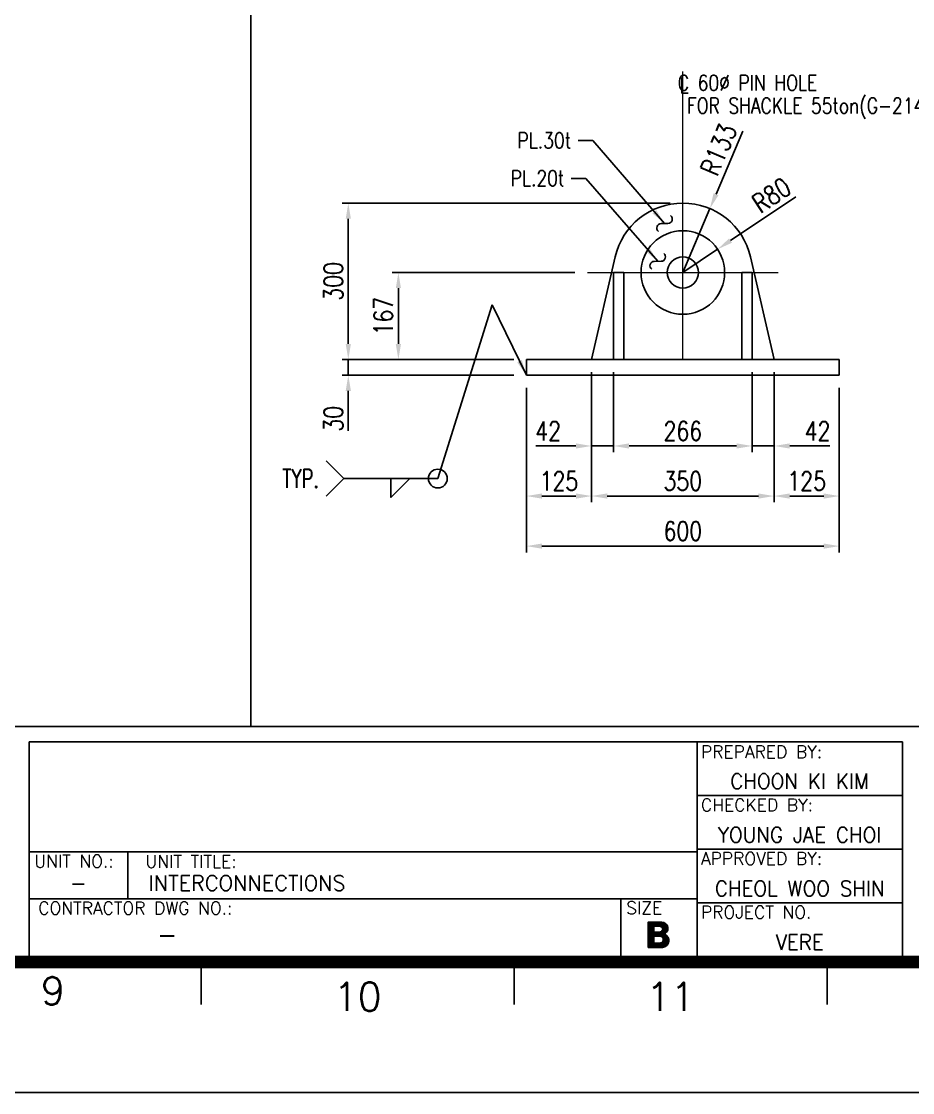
# Model space of a CAD drawing. Header units: metres. Extents: x 322890 to 423810, y -139616 to -68336.
# Drawn here: x 375910 to 392994, y -139616 to -119083 of the extents above; entities that cross this region are included whole.
import ezdxf
from ezdxf.enums import TextEntityAlignment as Align

# ---------------------------------------------------------------- set-up
doc = ezdxf.new("R2010")
doc.units = ezdxf.units.M
doc.header["$LTSCALE"] = 1200
doc.linetypes.add('ACAD_ISO04W100', pattern=[30, 24, -3, 0, -3])
doc.layers.get('0').update_dxf_attribs({"color": 9})
for name, color, linetype in [('CO', 7, 'Continuous'), ('DIM', 2, 'Continuous'), ('ETBLKA', 7, 'Continuous'), ('TE', 3, 'Continuous'), ('TEXT', 7, 'Continuous')]:
    doc.layers.add(name, color=color, linetype=linetype)
doc.layers.add('ose', color=50, linetype='ACAD_ISO04W100', lineweight=15)
doc.styles.add('ROMANS', font='romans.shx', dxfattribs={"width": 0.8, "height": 360, "bigfont": 'ghs.shx'})
doc.styles.add('romans1', font='ROMANS.SHX', dxfattribs={"width": 0.8, "height": 360})
doc.dimstyles.new('romans1', dxfattribs={"dimscale": 125, "dimtxt": 3, "dimasz": 2.5, "dimexe": 1, "dimexo": 1, "dimgap": 1, "dimtad": 0, "dimdec": 0, "dimtxsty": 'ROMANS', "dimcen": 2.5, "dimclrd": 2, "dimclre": 2, "dimclrt": 3, "dimazin": 0, "dimtfac": 1, "dimtmove": 0, "dimatfit": 3, "dimfxl": 0, "dimtvp": 1, "dimarcsym": 0})
doc.dimstyles.new('romans1$0', dxfattribs={"dimscale": 150, "dimtxt": 3, "dimasz": 2.5, "dimexe": 1, "dimexo": 2, "dimgap": 1, "dimtad": 0, "dimdec": 0, "dimtxsty": 'ROMANS', "dimcen": 2.5, "dimclrd": 2, "dimclre": 2, "dimclrt": 3, "dimazin": 0, "dimtfac": 1, "dimtdec": 0, "dimtmove": 0, "dimatfit": 3, "dimfxl": 0, "dimtvp": 0.85, "dimarcsym": 0})

# ---------------------------------------------------------------- blocks, each defined once
blk = doc.blocks.new('Offshore_HEC')
at = {"lineweight": 25}
for p, q in [((21.75, 58.46), (819.32, 58.46)), ((443.07, 56.02), (549.78, 56.02)), ((443.07, 21.75), (443.07, 56.02)), ((549.78, 56.02), (549.78, 21.75)), ((582.57, 56.02), (549.78, 56.02)), ((582.57, 21.75), (582.57, 56.02)), ((582.51, 47.45), (549.78, 47.45)), ((549.78, 38.44), (443.07, 38.44)), ((458.81, 38.44), (458.81, 30.94)), ((582.57, 38.88), (549.78, 38.88)), ((549.78, 30.94), (443.07, 30.94)), ((537.61, 30.94), (537.61, 21.75)), ((582.57, 30.32), (549.78, 30.32)), ((542.09, 23.18), (542.09, 27.24)), ((542.2, 23.18), (542.2, 27.24)), ((542.31, 23.18), (542.31, 27.24)), ((542.42, 23.18), (542.42, 27.24)), ((542.53, 23.18), (542.53, 27.24)), ((542.64, 23.18), (542.64, 27.24)), ((542.75, 23.18), (542.75, 27.24)), ((542.87, 26.57), (542.87, 27.24)), ((542.87, 26.57), (542.87, 27.24)), ((542.98, 26.57), (542.98, 27.24)), ((542.98, 26.57), (542.98, 27.24)), ((543.09, 26.57), (543.09, 27.24)), ((543.09, 26.57), (543.09, 27.24)), ((543.2, 26.57), (543.2, 27.24)), ((543.2, 26.57), (543.2, 27.24)), ((543.31, 26.57), (543.31, 27.24)), ((543.31, 26.57), (543.31, 27.24)), ((543.42, 26.57), (543.42, 27.24)), ((543.42, 26.57), (543.42, 27.24)), ((543.53, 26.57), (543.53, 27.24)), ((543.53, 26.57), (543.53, 27.24)), ((543.64, 26.57), (543.64, 27.24)), ((543.64, 26.57), (543.64, 27.24)), ((543.75, 26.57), (543.75, 27.24)), ((543.75, 26.57), (543.75, 27.24)), ((543.86, 26.55), (543.86, 27.24)), ((543.86, 26.57), (543.86, 27.24)), ((543.97, 26.51), (543.97, 27.24)), ((543.97, 26.57), (543.97, 27.24)), ((543.97, 24.95), (543.97, 25.69)), ((544.08, 26.45), (544.08, 27.24)), ((544.08, 26.57), (544.08, 27.24)), ((544.08, 24.9), (544.08, 25.73)), ((544.2, 26.57), (544.2, 27.24)), ((544.2, 26.35), (544.2, 27.22)), ((544.2, 24.83), (544.2, 25.86)), ((544.31, 24.7), (544.31, 27.19)), ((544.42, 23.25), (544.42, 27.16)), ((544.53, 25.37), (544.53, 27.12)), ((544.64, 25.43), (544.64, 27.04)), ((544.75, 25.49), (544.75, 26.97)), ((544.86, 25.57), (544.86, 26.88)), ((544.97, 25.73), (544.97, 26.76)), ((545.08, 25.91), (545.08, 26.5)), ((542.87, 25.01), (542.87, 25.64)), ((542.87, 25.01), (542.87, 25.64)), ((542.98, 25.01), (542.98, 25.64)), ((542.98, 25.01), (542.98, 25.64)), ((543.09, 25.01), (543.09, 25.64)), ((543.09, 25.01), (543.09, 25.64)), ((543.2, 25.01), (543.2, 25.64)), ((543.2, 25.01), (543.2, 25.64)), ((543.31, 25.01), (543.31, 25.64)), ((543.31, 25.01), (543.31, 25.64)), ((543.42, 25.01), (543.42, 25.64)), ((543.42, 25.01), (543.42, 25.64)), ((543.53, 25.01), (543.53, 25.64)), ((543.53, 25.01), (543.53, 25.64)), ((543.64, 25.01), (543.64, 25.64)), ((543.64, 25.01), (543.64, 25.64)), ((543.75, 25.01), (543.75, 25.64)), ((543.75, 25.01), (543.75, 25.64)), ((543.86, 24.98), (543.86, 25.66)), ((543.86, 25.01), (543.86, 25.64)), ((543.97, 25.01), (543.97, 25.64)), ((544.08, 25.01), (544.08, 25.64)), ((544.08, 23.19), (544.08, 23.96)), ((544.2, 25.01), (544.2, 25.64)), ((544.2, 23.2), (544.2, 24.05)), ((544.31, 23.22), (544.31, 24.2)), ((544.53, 23.28), (544.53, 25.32)), ((544.64, 23.3), (544.64, 25.26)), ((544.75, 23.38), (544.75, 25.21)), ((544.86, 23.46), (544.86, 25.12)), ((544.97, 23.54), (544.97, 24.99)), ((545.08, 23.71), (545.08, 24.85)), ((545.19, 23.97), (545.19, 24.62)), ((542.87, 23.18), (542.87, 23.88)), ((542.87, 23.18), (542.87, 23.88)), ((542.98, 23.18), (542.98, 23.88)), ((542.98, 23.18), (542.98, 23.88)), ((543.09, 23.18), (543.09, 23.88)), ((543.09, 23.18), (543.09, 23.88)), ((543.2, 23.18), (543.2, 23.88)), ((543.2, 23.18), (543.2, 23.88)), ((543.31, 23.18), (543.31, 23.88)), ((543.31, 23.18), (543.31, 23.88)), ((543.42, 23.18), (543.42, 23.88)), ((543.42, 23.18), (543.42, 23.88)), ((543.53, 23.18), (543.53, 23.88)), ((543.53, 23.18), (543.53, 23.88)), ((543.64, 23.18), (543.64, 23.88)), ((543.64, 23.18), (543.64, 23.88)), ((543.75, 23.18), (543.75, 23.88)), ((543.75, 23.18), (543.75, 23.88)), ((543.86, 23.18), (543.86, 23.88)), ((543.86, 23.18), (543.86, 23.88)), ((543.97, 23.19), (543.97, 23.93)), ((543.97, 23.18), (543.97, 23.88)), ((544.08, 23.18), (544.08, 23.88)), ((544.2, 23.18), (544.2, 23.88)), ((20.63, 20.62), (820.4, 20.62)), ((20.75, 20.75), (820.28, 20.75)), ((20.87, 20.88), (820.16, 20.88)), ((21, 21), (820.04, 21)), ((21.13, 21.12), (819.92, 21.12)), ((21.25, 21.25), (819.8, 21.25)), ((21.37, 21.38), (819.68, 21.38)), ((21.5, 21.5), (819.56, 21.5)), ((21.63, 21.62), (819.44, 21.62)), ((21.75, 21.75), (819.32, 21.75)), ((549.78, 21.75), (443.07, 21.75)), ((549.78, 21.75), (582.57, 21.75)), ((20, 20), (821, 20)), ((20.13, 20.12), (820.88, 20.12)), ((20.25, 20.25), (820.76, 20.25)), ((20.37, 20.38), (820.64, 20.38)), ((20.5, 20.5), (820.52, 20.5)), ((470.54, 14.07), (470.54, 20.07)), ((520.54, 20.07), (520.54, 14.07)), ((570.54, 20.07), (570.54, 14.07))]:
    blk.add_line(p, q, dxfattribs=at)
blk.add_lwpolyline([(0, 0), (0, 594), (841, 594), (841, 0)], close=True, dxfattribs=at)
for points in [[(541.98, 23.18), (541.98, 27.24), (544.12, 27.24), (544.48, 27.15), (544.79, 26.95), (544.96, 26.79), (545.05, 26.63), (545.11, 26.37), (545.11, 26.06), (545.09, 25.92), (544.9, 25.6), (544.73, 25.48), (544.48, 25.35), (544.84, 25.17), (545.15, 24.77), (545.25, 24.43), (545.25, 24.17), (545.15, 23.82), (544.99, 23.56), (544.63, 23.3), (544.26, 23.2), (543.84, 23.18), (541.98, 23.18)], [(542.85, 25.64), (542.85, 26.57), (543.76, 26.57), (543.94, 26.53), (544.12, 26.43), (544.26, 26.28), (544.28, 26.06), (544.22, 25.89), (544.1, 25.74), (543.94, 25.68), (543.76, 25.64), (542.85, 25.64)], [(542.85, 23.88), (542.85, 25.01), (543.74, 25.01), (543.94, 24.96), (544.16, 24.87), (544.28, 24.75), (544.38, 24.5), (544.34, 24.3), (544.28, 24.13), (544.12, 23.97), (543.84, 23.88), (542.85, 23.88)]]:
    blk.add_lwpolyline(points, dxfattribs=at)
at = {"lineweight": -3, "style": 'ROMANS'}
for s, p in [('PREPARED BY:', (550.39, 53.43)), ('CHECKED BY:', (550.39, 44.94)), ('UNIT NO.:', (443.89, 35.96)), ('UNIT TITLE:', (461.66, 35.91)), ('APPROVED BY:', (550.39, 36.38)), ('CONTRACTOR DWG NO.:', (444.52, 28.47)), ('SIZE', (538.46, 28.51)), ('PROJECT NO.', (550.39, 27.81))]:
    blk.add_text(s, height=2, dxfattribs=at).set_placement(p)
at = {"lineweight": 20, "style": 'ROMANS'}
for s, p in [('9', (446.87, 14)), ('10', (495.54, 13.07)), ('11', (545.54, 13.07))]:
    blk.add_text(s, height=4.5, dxfattribs=at).set_placement(p, align=Align.CENTER)
at = {"layer": 'ETBLKA', "color": 7, "style": 'ROMANS', "width": 0.95}
for s, p in [('CHOON KI KIM', (566.15, 49.73)), ('YOUNG JAE CHOI', (566.15, 41.17)), ('CHEOL WOO SHIN', (566.18, 32.6)), ('VERE', (566.18, 24.03))]:
    blk.add_text(s, height=2.439, dxfattribs=at).set_placement(p, align=Align.MIDDLE_CENTER)
at = {"layer": 'TEXT', "style": 'ROMANS'}
blk.add_text('INTERCONNECTIONS', height=2.439, dxfattribs=at).set_placement((462.16, 32.25))
blk.add_text('-', height=2.44, dxfattribs=at).set_placement((450.94, 33.45), align=Align.MIDDLE)
at = {"layer": 'TEXT', "color": 7, "style": 'ROMANS'}
blk.add_text('-', height=2.93, dxfattribs=at).set_placement((463.48, 23.76))
blk = doc.blocks.new('2s22')
at = {"layer": 'CO'}
blk.add_line((-0.155, -0.247), (0.155, 0.247), dxfattribs=at)
for centre, start, end in [((-0.162, 0.446), 327.86365, 110), ((0.162, -0.446), 147.86365, 290)]:
    blk.add_arc(centre, 0.375, start, end, dxfattribs=at)
blk = doc.blocks.new('*D37')
at = {"layer": 'DEFPOINTS', "color": 0, "transparency": 16777216}
for p in [(389255, -123451), (388590, -123896)]:
    blk.add_point(p, dxfattribs=at)
at = {"layer": 'TE', "color": 0, "lineweight": -2, "transparency": 16777216}
for p, q in [((389505, -123284), (390759, -122445)), ((388590, -123896), (389255, -123451))]:
    blk.add_line(p, q, dxfattribs=at)
at = {"layer": 'TE', "color": 0, "transparency": 16777216}
blk.add_solid([(389477, -123243), (389532, -123326), (389255, -123451)], dxfattribs=at)
at = {"layer": 'TE', "color": 0, "transparency": 16777216, "insert": (390291, -122412), "char_height": 360, "attachment_point": 5, "rotation": 33.7745, "style": 'romans1'}
blk.add_mtext('R80', dxfattribs=at)
blk = doc.blocks.new('*D38')
at = {"layer": 'DEFPOINTS', "color": 0, "transparency": 16777216}
for p in [(389109, -122671), (388590, -123896)]:
    blk.add_point(p, dxfattribs=at)
at = {"layer": 'TE', "color": 0, "lineweight": -2, "transparency": 16777216}
for p, q in [((389227, -122395), (389740, -121184)), ((388590, -123896), (389109, -122671))]:
    blk.add_line(p, q, dxfattribs=at)
at = {"layer": 'TE', "color": 0, "transparency": 16777216}
blk.add_solid([(389180, -122375), (389273, -122414), (389109, -122671)], dxfattribs=at)
at = {"layer": 'TE', "color": 0, "transparency": 16777216, "insert": (389277, -121539), "char_height": 360, "attachment_point": 5, "rotation": 67.0266, "style": 'romans1'}
blk.add_mtext('R133', dxfattribs=at)
blk = doc.blocks.new('*D39')
at = {"layer": 'DEFPOINTS', "color": 0, "transparency": 16777216}
for p in [(383137, -123896), (386760, -123896), (385590, -125566)]:
    blk.add_point(p, dxfattribs=at)
at = {"layer": 'TE', "color": 0, "lineweight": -2, "transparency": 16777216}
for p, q in [((386520, -123896), (383017, -123896)), ((383137, -125266), (383137, -124196)), ((385350, -125566), (383017, -125566))]:
    blk.add_line(p, q, dxfattribs=at)
at = {"layer": 'TE', "color": 0, "transparency": 16777216}
for points in [[(383087, -124196), (383187, -124196), (383137, -123896)], [(383087, -125266), (383187, -125266), (383137, -125566)]]:
    blk.add_solid(points, dxfattribs=at)
at = {"layer": 'TE', "color": 0, "transparency": 16777216, "insert": (382849, -124731), "char_height": 360, "attachment_point": 5, "rotation": 90, "style": 'romans1'}
blk.add_mtext('167', dxfattribs=at)
blk = doc.blocks.new('*D40')
at = {"layer": 'DEFPOINTS', "color": 0, "transparency": 16777216}
for p in [(382177, -122566), (388590, -122566), (385590, -125566)]:
    blk.add_point(p, dxfattribs=at)
at = {"layer": 'TE', "color": 0, "lineweight": -2, "transparency": 16777216}
for p, q in [((388350, -122566), (382057, -122566)), ((382177, -125266), (382177, -122866)), ((385350, -125566), (382057, -125566))]:
    blk.add_line(p, q, dxfattribs=at)
at = {"layer": 'TE', "color": 0, "transparency": 16777216}
for points in [[(382127, -122866), (382227, -122866), (382177, -122566)], [(382127, -125266), (382227, -125266), (382177, -125566)]]:
    blk.add_solid(points, dxfattribs=at)
at = {"layer": 'TE', "color": 0, "transparency": 16777216, "insert": (381889, -124066), "char_height": 360, "attachment_point": 5, "rotation": 90, "style": 'romans1'}
blk.add_mtext('300', dxfattribs=at)
blk = doc.blocks.new('*D41')
at = {"layer": 'DEFPOINTS', "color": 0, "transparency": 16777216}
for p in [(385590, -125566), (382177, -125866), (385590, -125866)]:
    blk.add_point(p, dxfattribs=at)
at = {"layer": 'TE', "color": 0, "lineweight": -2, "transparency": 16777216}
for p, q in [((382177, -125266), (382177, -124966)), ((385350, -125566), (382057, -125566)), ((382177, -125566), (382177, -125866)), ((385350, -125866), (382057, -125866)), ((382177, -126166), (382177, -126932))]:
    blk.add_line(p, q, dxfattribs=at)
at = {"layer": 'TE', "color": 0, "transparency": 16777216}
for points in [[(382127, -125266), (382227, -125266), (382177, -125566)], [(382127, -126166), (382227, -126166), (382177, -125866)]]:
    blk.add_solid(points, dxfattribs=at)
at = {"layer": 'TE', "color": 0, "transparency": 16777216, "insert": (381889, -126699), "char_height": 360, "attachment_point": 5, "rotation": 90, "style": 'romans1'}
blk.add_mtext('30', dxfattribs=at)
blk = doc.blocks.new('*D42')
at = {"layer": 'DEFPOINTS', "color": 0, "transparency": 16777216}
for p in [(385590, -125866), (391590, -125866), (391590, -129141)]:
    blk.add_point(p, dxfattribs=at)
at = {"layer": 'TE', "color": 0, "lineweight": -2, "transparency": 16777216}
for p, q in [((385590, -126106), (385590, -129261)), ((391590, -126106), (391590, -129261)), ((385890, -129141), (391290, -129141))]:
    blk.add_line(p, q, dxfattribs=at)
at = {"layer": 'TE', "color": 0, "transparency": 16777216}
for points in [[(385890, -129091), (385890, -129191), (385590, -129141)], [(391290, -129091), (391290, -129191), (391590, -129141)]]:
    blk.add_solid(points, dxfattribs=at)
at = {"layer": 'TE', "color": 0, "transparency": 16777216, "insert": (388590, -128853), "char_height": 360, "attachment_point": 5, "style": 'romans1'}
blk.add_mtext('600', dxfattribs=at)
blk = doc.blocks.new('*D43')
at = {"layer": 'DEFPOINTS', "color": 0, "transparency": 16777216}
for p in [(386840, -125566), (385590, -125866), (386840, -128181)]:
    blk.add_point(p, dxfattribs=at)
at = {"layer": 'TE', "color": 0, "lineweight": -2, "transparency": 16777216}
for p, q in [((386840, -125806), (386840, -128301)), ((385590, -126106), (385590, -128301)), ((385890, -128181), (386540, -128181))]:
    blk.add_line(p, q, dxfattribs=at)
at = {"layer": 'TE', "color": 0, "transparency": 16777216}
for points in [[(385890, -128131), (385890, -128231), (385590, -128181)], [(386540, -128131), (386540, -128231), (386840, -128181)]]:
    blk.add_solid(points, dxfattribs=at)
at = {"layer": 'TE', "color": 0, "transparency": 16777216, "insert": (386215, -127893), "char_height": 360, "attachment_point": 5, "style": 'romans1'}
blk.add_mtext('125', dxfattribs=at)
blk = doc.blocks.new('*D44')
at = {"layer": 'DEFPOINTS', "color": 0, "transparency": 16777216}
for p in [(386840, -125566), (390340, -125566), (390340, -128181)]:
    blk.add_point(p, dxfattribs=at)
at = {"layer": 'TE', "color": 0, "lineweight": -2, "transparency": 16777216}
for p, q in [((386840, -125806), (386840, -128301)), ((390340, -125806), (390340, -128301)), ((387140, -128181), (390040, -128181))]:
    blk.add_line(p, q, dxfattribs=at)
at = {"layer": 'TE', "color": 0, "transparency": 16777216}
for points in [[(387140, -128131), (387140, -128231), (386840, -128181)], [(390040, -128131), (390040, -128231), (390340, -128181)]]:
    blk.add_solid(points, dxfattribs=at)
at = {"layer": 'TE', "color": 0, "transparency": 16777216, "insert": (388590, -127893), "char_height": 360, "attachment_point": 5, "style": 'romans1'}
blk.add_mtext('350', dxfattribs=at)
blk = doc.blocks.new('*D45')
at = {"layer": 'DEFPOINTS', "color": 0, "transparency": 16777216}
for p in [(390340, -125566), (391590, -125866), (391590, -128181)]:
    blk.add_point(p, dxfattribs=at)
at = {"layer": 'TE', "color": 0, "lineweight": -2, "transparency": 16777216}
for p, q in [((390340, -125806), (390340, -128301)), ((391590, -126106), (391590, -128301)), ((390640, -128181), (391290, -128181))]:
    blk.add_line(p, q, dxfattribs=at)
at = {"layer": 'TE', "color": 0, "transparency": 16777216}
for points in [[(390640, -128131), (390640, -128231), (390340, -128181)], [(391290, -128131), (391290, -128231), (391590, -128181)]]:
    blk.add_solid(points, dxfattribs=at)
at = {"layer": 'TE', "color": 0, "transparency": 16777216, "insert": (390965, -127893), "char_height": 360, "attachment_point": 5, "style": 'romans1'}
blk.add_mtext('125', dxfattribs=at)
blk = doc.blocks.new('*D46')
at = {"layer": 'DEFPOINTS', "color": 0, "transparency": 16777216}
for p in [(386840, -125566), (387260, -125566), (386840, -127221)]:
    blk.add_point(p, dxfattribs=at)
at = {"layer": 'TE', "color": 0, "lineweight": -2, "transparency": 16777216}
for p, q in [((386840, -125806), (386840, -127341)), ((387260, -125806), (387260, -127341)), ((386540, -127221), (385774, -127221)), ((387260, -127221), (386840, -127221)), ((387560, -127221), (387860, -127221))]:
    blk.add_line(p, q, dxfattribs=at)
at = {"layer": 'TE', "color": 0, "transparency": 16777216}
for points in [[(386540, -127171), (386540, -127271), (386840, -127221)], [(387560, -127171), (387560, -127271), (387260, -127221)]]:
    blk.add_solid(points, dxfattribs=at)
at = {"layer": 'TE', "color": 0, "transparency": 16777216, "insert": (386007, -126933), "char_height": 360, "attachment_point": 5, "style": 'romans1'}
blk.add_mtext('42', dxfattribs=at)
blk = doc.blocks.new('*D47')
at = {"layer": 'DEFPOINTS', "color": 0, "transparency": 16777216}
for p in [(387260, -125566), (389920, -125566), (389920, -127221)]:
    blk.add_point(p, dxfattribs=at)
at = {"layer": 'TE', "color": 0, "lineweight": -2, "transparency": 16777216}
for p, q in [((387260, -125806), (387260, -127341)), ((389920, -125806), (389920, -127341)), ((387560, -127221), (389620, -127221))]:
    blk.add_line(p, q, dxfattribs=at)
at = {"layer": 'TE', "color": 0, "transparency": 16777216}
for points in [[(387560, -127171), (387560, -127271), (387260, -127221)], [(389620, -127171), (389620, -127271), (389920, -127221)]]:
    blk.add_solid(points, dxfattribs=at)
at = {"layer": 'TE', "color": 0, "transparency": 16777216, "insert": (388590, -126933), "char_height": 360, "attachment_point": 5, "style": 'romans1'}
blk.add_mtext('266', dxfattribs=at)
blk = doc.blocks.new('*D48')
at = {"layer": 'DEFPOINTS', "color": 0, "transparency": 16777216}
for p in [(389920, -125566), (390340, -125566), (390340, -127221)]:
    blk.add_point(p, dxfattribs=at)
at = {"layer": 'TE', "color": 0, "lineweight": -2, "transparency": 16777216}
for p, q in [((389920, -125806), (389920, -127341)), ((390340, -125806), (390340, -127341)), ((389620, -127221), (389320, -127221)), ((389920, -127221), (390340, -127221)), ((390640, -127221), (391407, -127221))]:
    blk.add_line(p, q, dxfattribs=at)
at = {"layer": 'TE', "color": 0, "transparency": 16777216}
for points in [[(389620, -127171), (389620, -127271), (389920, -127221)], [(390640, -127171), (390640, -127271), (390340, -127221)]]:
    blk.add_solid(points, dxfattribs=at)
at = {"layer": 'TE', "color": 0, "transparency": 16777216, "insert": (391173, -126933), "char_height": 360, "attachment_point": 5, "style": 'romans1'}
blk.add_mtext('42', dxfattribs=at)

msp = doc.modelspace()

# ---------------------------------------------------------------- linework, layer by layer
for p, q in [((386840.3, -125565.7), (387294.3, -123596.8)), ((390340.3, -125565.7), (389886.3, -123596.8)), ((387260.3, -123895.7), (387260.3, -125565.7)), ((387460.3, -123895.7), (387260.3, -123895.7)), ((387460.3, -123895.7), (387460.3, -125565.7)), ((389720.3, -123895.7), (389720.3, -125565.7)), ((389720.3, -123895.7), (389920.3, -123895.7)), ((389920.3, -123895.7), (389920.3, -125565.7)), ((391590.3, -125565.7), (385590.3, -125565.7)), ((385590.3, -125565.7), (385590.3, -125865.7)), ((386840.3, -125565.7), (390340.3, -125565.7)), ((391590.3, -125865.7), (391590.3, -125565.7)), ((385590.3, -125865.7), (391590.3, -125865.7))]:
    msp.add_line(p, q)
for radius in [800, 300]:
    msp.add_circle((388590.3, -123895.7), radius)
msp.add_arc((388590.3, -123895.7), 1330, 12.98524, 167.01476)
at = {"layer": 'DIM', "color": 3}
for p, q in [((380309.8, -107767.7), (380309.8, -120184)), ((380309.8, -120184), (380309.8, -132600.3))]:
    msp.add_line(p, q, dxfattribs=at)
at = {"layer": 'ose', "color": 1}
for p, q in [((388590.3, -125565.7), (388590.3, -120045)), ((386760.3, -123895.7), (390420.3, -123895.7))]:
    msp.add_line(p, q, dxfattribs=at)
at = {"layer": 'TE', "color": 0}
msp.add_line((383893.8, -127845.9), (382093.8, -127845.9), dxfattribs=at)
for points in [[(381754.4, -127506.5), (382093.8, -127845.9), (381754.4, -128185.3)], [(383353.8, -127845.9), (382993.8, -128205.9), (382993.8, -127845.9)]]:
    msp.add_lwpolyline(points, dxfattribs=at)
msp.add_circle((383893.8, -127845.9), 180, dxfattribs=at)

# ---------------------------------------------------------------- block references
at = {"xscale": 225, "yscale": 225, "zscale": 225, "rotation": 302.8227216059999}
for p in [(388239.8, -122957.3), (388109.1, -123681.3)]:
    msp.add_blockref('2s22', p, dxfattribs=at)
at = {"layer": 'ETBLKA', "xscale": 120, "yscale": 120, "zscale": 120}
msp.add_blockref('Offshore_HEC', (322890.1, -139616.1), dxfattribs=at)

# ---------------------------------------------------------------- texts
at = {"layer": 'TE', "color": 7, "style": 'ROMANS', "width": 0.8}
for s, p in [('C 60%%C PIN HOLE', (388494.3, -120409.9)), ('L', (388529.8, -120458.9)), ('FOR SHACKLE 55ton(G-2140)', (388671.8, -120848.3))]:
    msp.add_text(s, height=300, rotation=360, dxfattribs=at).set_placement(p)
at = {"layer": 'TE', "color": 0, "style": 'ROMANS', "width": 0.8}
for s, p in [('PL.30t', (385420.5, -121514.8)), ('PL.20t', (385289.9, -122238.8))]:
    msp.add_text(s, height=300, rotation=360, dxfattribs=at).set_placement(p)
at = {"layer": 'TE', "color": 0, "style": 'ROMANS', "width": 0.7}
msp.add_text('TYP.', height=360, dxfattribs=at).set_placement((381613.8, -127845.9), align=Align.MIDDLE_RIGHT)

# ---------------------------------------------------------------- dimensions: what is measured, and where the dimension line sits
at = {"layer": 'TE', "color": 0}
for mpoint, picture, middle in [((389109.4, -122671.2), '*D38', (389541.7, -121651.6)), ((389255.3, -123451), '*D37', (390451.4, -122651))]:
    dim = msp.add_radius_dim(center=(388590.3, -123895.7), mpoint=mpoint, dimstyle='romans1', override={"dimscale": 120, "dimexo": 2, "dimgap": 0, "dimlfac": 0.1, "dimzin": 0, "dimtxsty": 'romans1', "dimcen": 1, "dimdle": 1, "dimclrd": 0, "dimclre": 0, "dimclrt": 0, "dimtdec": 0, "dimatfit": 0, "dimtvp": 0.8}, dxfattribs=at)
    dim.commit()
    dim.dimension.update_dxf_attribs({"geometry": picture, "text_midpoint": middle, "dimtype": 164})
for base, p2, picture, middle in [((382177.4, -122565.7), (388590.3, -122565.7), '*D40', (381889.4, -124065.7)), ((383137.4, -123895.7), (386760.3, -123895.7), '*D39', (382849.4, -124730.7)), ((382177.4, -125865.7), (385590.3, -125865.7), '*D41', (381889.4, -126698.8))]:
    dim = msp.add_linear_dim(base=base, p1=(385590.3, -125565.7), p2=p2, angle=90, dimstyle='romans1$0', override={"dimscale": 120, "dimgap": 0, "dimlfac": 0.1, "dimzin": 0, "dimtxsty": 'romans1', "dimcen": 1, "dimdle": 1, "dimclrd": 0, "dimclre": 0, "dimclrt": 0, "dimatfit": 0, "dimtvp": 0.8}, dxfattribs=at)
    dim.commit()
    dim.dimension.update_dxf_attribs({"geometry": picture, "text_midpoint": middle})
for base, p1, p2, picture, middle in [((386840.3, -128180.8), (385590.3, -125865.7), (386840.3, -125565.7), '*D43', (386215.3, -127892.8)), ((386840.3, -127220.8), (387260.3, -125565.7), (386840.3, -125565.7), '*D46', (386007.2, -126932.8)), ((390340.3, -128180.8), (386840.3, -125565.7), (390340.3, -125565.7), '*D44', (388590.3, -127892.8)), ((389920.3, -127220.8), (387260.3, -125565.7), (389920.3, -125565.7), '*D47', (388590.3, -126932.8)), ((390340.3, -127220.8), (389920.3, -125565.7), (390340.3, -125565.7), '*D48', (391173.5, -126932.8)), ((391590.3, -128180.8), (390340.3, -125565.7), (391590.3, -125865.7), '*D45', (390965.3, -127892.8)), ((391590.3, -129140.8), (385590.3, -125865.7), (391590.3, -125865.7), '*D42', (388590.3, -128852.8))]:
    dim = msp.add_linear_dim(base=base, p1=p1, p2=p2, dimstyle='romans1$0', override={"dimscale": 120, "dimgap": 0, "dimlfac": 0.1, "dimzin": 0, "dimtxsty": 'romans1', "dimcen": 1, "dimdle": 1, "dimclrd": 0, "dimclre": 0, "dimclrt": 0, "dimatfit": 0, "dimtvp": 0.8}, dxfattribs=at)
    dim.commit()
    dim.dimension.update_dxf_attribs({"geometry": picture, "text_midpoint": middle})

# ---------------------------------------------------------------- leaders
for points in [[(388239.8, -122957.3), (386863.5, -121367.8), (386582.2, -121367.8)], [(388109.1, -123681.3), (386732.8, -122091.8), (386451.5, -122091.8)], [(385590.3, -125865.7), (384935.2, -124515.6), (383893.8, -127845.9)]]:
    msp.add_leader(points, dimstyle='romans1', override={"dimscale": 120, "dimexo": 2, "dimgap": 0, "dimlfac": 0.1, "dimzin": 0, "dimtxsty": 'romans1', "dimcen": 1, "dimdle": 1, "dimclrd": 0, "dimclre": 0, "dimclrt": 0, "dimtdec": 0, "dimatfit": 0, "dimtvp": 0.8}, dxfattribs=at)

doc.saveas('drawing.dxf')
